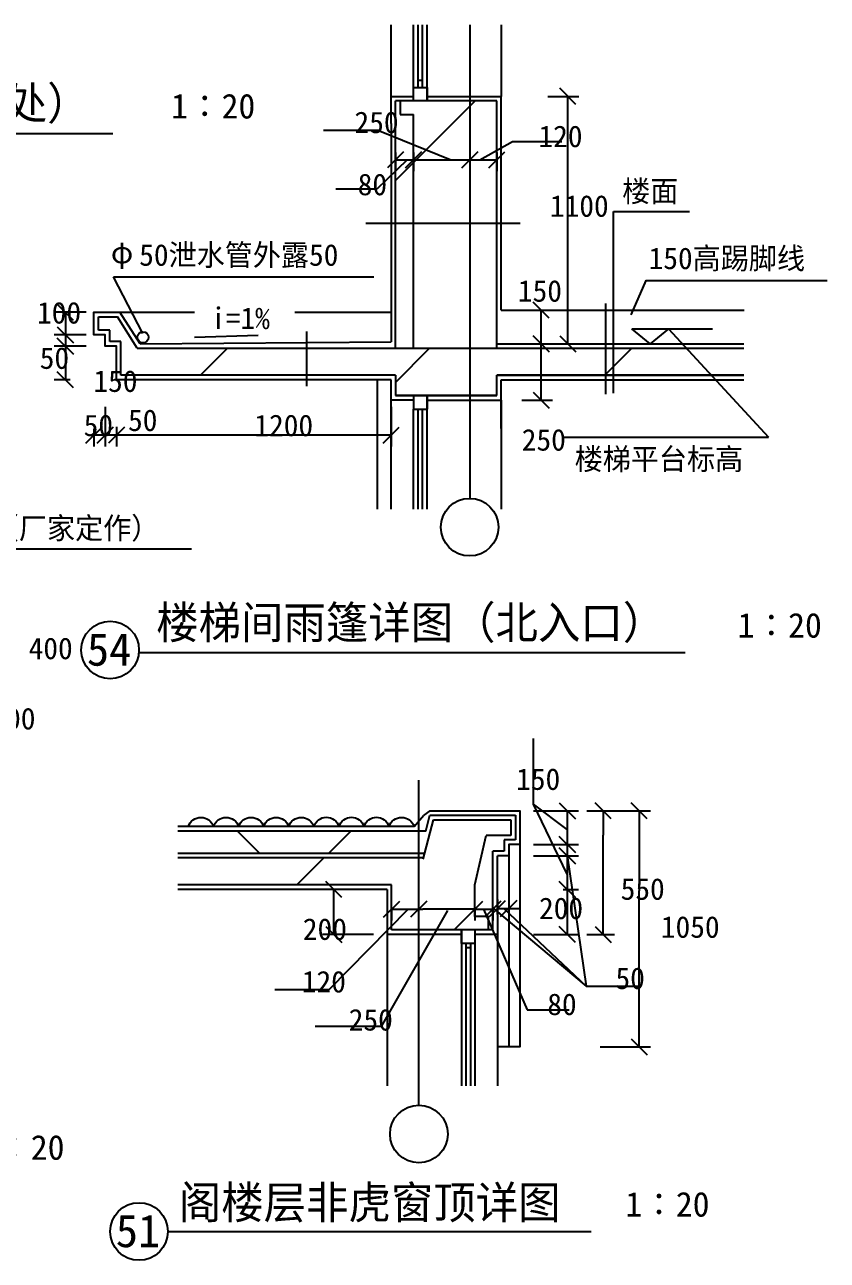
# Model space of a CAD drawing. Header units: metres. Extents: x 570 to 9778, y 8 to 11823.
# Drawn here: x 6212 to 9778, y 366 to 5858 of the extents above; entities that cross this region are included whole.
import ezdxf

# ---------------------------------------------------------------- set-up
doc = ezdxf.new("R2010")
doc.units = ezdxf.units.M
for name, color, linetype in [('A-AXI', 3, 'Continuous'), ('PUB_DIM', 3, 'Continuous'), ('Q', 4, 'Continuous'), ('S_DOTE', 7, 'Continuous'), ('WQ', 7, 'Continuous')]:
    doc.layers.add(name, color=color, linetype=linetype)
pattern_1 = [(45, (0, 0), (-449.013, 449.013), [])]

# ---------------------------------------------------------------- blocks, each defined once
blk = doc.blocks.new('_DIMX')
blk.add_lwpolyline([(-70, -70), (70, 70)])

msp = doc.modelspace()

# ---------------------------------------------------------------- hatches: boundary and pattern name
h = msp.add_hatch()
h.set_pattern_fill('ANSI38', scale=300)
h.paths.add_polyline_path([(7940.15, 4975.55), (7860.15, 4975.55), (7860.15, 4419.6), (7940.15, 4419.6)])
h.paths.add_polyline_path([(7860.15, 5017.69), (7940.15, 5017.69), (7940.15, 5459.6), (7880.15, 5459.6), (7880.15, 5519.6), (7860.15, 5519.6)])
h.paths.add_polyline_path([(7940.15, 4975.55), (7940.15, 5017.69), (7860.15, 5017.69), (7860.15, 4975.55)])
h = msp.add_hatch()
h.set_pattern_fill('ANSI31', scale=600)
h.paths.add_polyline_path([(8190.09, 4975.55), (7940.15, 4975.55), (7940.15, 4419.6), (8190.09, 4419.6)])
h.paths.add_polyline_path([(8190.09, 4419.6), (8310.15, 4419.6), (8310.15, 4975.55), (8190.09, 4975.55)])
h.paths.add_polyline_path([(8190.1, 5519.6), (7880.15, 5519.6), (7880.15, 5459.6), (7940.15, 5459.6), (7940.15, 5017.69), (8190.09, 5017.69)])
h.paths.add_polyline_path([(8190.09, 5017.69), (8310.15, 5017.69), (8310.15, 5519.6), (8190.1, 5519.6)])
h.paths.add_polyline_path([(8190.09, 5017.69), (8190.09, 4975.55), (8310.15, 4975.55), (8310.15, 5017.69)])
h.paths.add_polyline_path([(7940.15, 5017.69), (7940.15, 4975.55), (8190.09, 4975.55), (8190.09, 5017.69)])
h = msp.add_hatch()
h.set_pattern_fill('AN33C', scale=200)
h.set_pattern_definition(pattern_1)
h.paths.add_polyline_path([(7445.13, 4419.6), (6743.23, 4419.6), (6712.23, 4419.6), (6624.97, 4559.6), (6540.15, 4559.6), (6540.15, 4499.6), (6590.15, 4499.6), (6590.15, 4449.6), (6640.15, 4449.6), (6640.15, 4299.6), (7445.13, 4299.6)])
h.paths.add_polyline_path([(8190.09, 4419.6), (7465.88, 4419.6), (7465.88, 4299.6), (7860.15, 4299.6), (7860.15, 4209.6), (7940.15, 4209.6), (8190.08, 4209.6)])
h.paths.add_polyline_path([(7465.88, 4419.6), (7445.13, 4419.6), (7445.13, 4299.6), (7465.88, 4299.6)])
h.paths.add_polyline_path([(8792.33, 4419.6), (8190.09, 4419.6), (8190.08, 4209.6), (8310.15, 4209.6), (8310.15, 4299.6), (8792.33, 4299.6)])
h.paths.add_polyline_path([(9385.93, 4419.6), (8828.38, 4419.6), (8828.38, 4299.6), (9385.93, 4299.6)])
h.paths.add_polyline_path([(8828.38, 4419.6), (8792.33, 4419.6), (8792.33, 4299.6), (8828.38, 4299.6)])
h = msp.add_hatch()
h.set_pattern_fill('ANSI31', scale=1000)
h.paths.add_polyline_path([(8190.09, 4419.6), (7465.88, 4419.6), (7465.88, 4299.6), (7860.15, 4299.6), (7860.15, 4209.6), (7940.15, 4209.6), (8190.08, 4209.6)])
h.paths.add_polyline_path([(7445.13, 4419.6), (6743.23, 4419.6), (6712.23, 4419.6), (6624.97, 4559.6), (6540.15, 4559.6), (6540.15, 4499.6), (6590.15, 4499.6), (6590.15, 4449.6), (6640.15, 4449.6), (6640.15, 4299.6), (7445.13, 4299.6)])
h.paths.add_polyline_path([(7465.88, 4419.6), (7445.13, 4419.6), (7445.13, 4299.6), (7465.88, 4299.6)])
h.paths.add_polyline_path([(8792.33, 4419.6), (8190.09, 4419.6), (8190.08, 4209.6), (8310.15, 4209.6), (8310.15, 4299.6), (8792.33, 4299.6)])
h.paths.add_polyline_path([(9385.93, 4419.6), (8828.38, 4419.6), (8828.38, 4299.6), (9385.93, 4299.6)])
h.paths.add_polyline_path([(8828.38, 4419.6), (8792.33, 4419.6), (8792.33, 4299.6), (8828.38, 4299.6)])
h = msp.add_hatch()
h.set_pattern_fill('ANSI31', scale=1000)
h.paths.add_polyline_path([(7962.85, 2153.95), (6908.96, 2153.95), (6908.96, 2033.95), (7842.85, 2033.95), (7842.85, 1833.95), (7962.85, 1833.95)])
h.paths.add_polyline_path([(8263.42, 2253.95), (8322.85, 2253.95), (8372.85, 2253.95), (8372.85, 2323.95), (8028.27, 2323.95), (7983.54, 2153.95), (7962.85, 2153.95), (7962.85, 1833.95), (8272.85, 1833.95), (8272.85, 1893.95), (8212.85, 1893.95), (8212.85, 2013.66), (8212.85, 2033.95)])
h = msp.add_hatch()
h.set_pattern_fill('AN33C', scale=200)
h.set_pattern_definition(pattern_1)
h.paths.add_polyline_path([(7962.85, 2153.95), (7983.54, 2153.95), (8028.27, 2323.95), (8372.85, 2323.95), (8372.85, 2253.95), (8322.85, 2253.95), (8263.42, 2253.95), (8212.85, 2033.95), (8212.85, 1893.95), (8292.85, 1893.95), (8292.85, 1833.95), (7962.85, 1833.95)])
h.paths.add_polyline_path([(6912.79, 2153.95), (7962.85, 2153.95), (7962.85, 1833.95), (7842.85, 1833.95), (7842.85, 1890.59), (7842.85, 2033.95), (6912.79, 2033.95)])
h = msp.add_hatch()
h.set_pattern_fill('ANSI38', scale=300)
h.paths.add_polyline_path([(8292.85, 2183.95), (8342.85, 2183.95), (8342.85, 2233.95), (8392.85, 2233.95), (8392.85, 2343.95), (8012.85, 2343.95), (7994.43, 2273.95), (7962.85, 2273.95), (7962.85, 2173.95), (7988.8, 2173.95), (8028.27, 2323.95), (8372.85, 2323.95), (8372.85, 2253.95), (8322.85, 2253.95), (8263.42, 2253.95), (8212.85, 2033.95), (8212.85, 1893.95), (8272.85, 1893.95), (8272.85, 1833.95), (8292.85, 1833.95)])
h = msp.add_hatch()
h.set_pattern_fill('ANSI38', scale=300)
h.paths.add_polyline_path([(6912.79, 2273.95), (7962.85, 2273.95), (7962.85, 2173.95), (6912.79, 2173.95)])

# ---------------------------------------------------------------- linework, layer by layer
for p, q in [((7840.15, 5539.6), (7840.15, 5858.03)), ((7940.15, 5579.6), (7940.15, 5858.03)), ((7960.15, 5579.6), (7960.15, 5858.03)), ((7980.15, 5579.6), (7980.15, 5858.03)), ((8000.15, 5579.6), (8000.15, 5858.03)), ((7980.15, 5609.6), (7960.15, 5609.6)), ((7940.15, 5519.6), (7940.15, 5579.6)), ((7940.15, 5519.6), (7940.15, 5579.6)), ((7940.15, 5579.6), (8000.15, 5579.6)), ((7940.15, 5579.6), (8000.15, 5579.6)), ((7940.15, 5519.6), (7940.15, 5579.6)), ((7940.15, 5579.6), (8000.15, 5579.6)), ((8000.15, 5519.6), (8000.15, 5579.6)), ((8000.15, 5519.6), (8000.15, 5579.6)), ((8000.15, 5579.6), (8000.15, 5519.6)), ((7840.15, 5539.6), (7940.15, 5539.6)), ((7840.15, 5419.6), (7840.15, 5539.6)), ((7880.15, 5519.6), (7860.15, 5519.6)), ((7860.15, 4419.6), (7860.15, 5519.6)), ((8310.15, 5519.6), (7880.15, 5519.6)), ((7880.15, 5519.6), (7880.15, 5459.6)), ((8000.15, 5539.6), (8330.15, 5539.6)), ((8310.15, 4419.6), (8310.15, 5519.6)), ((8330.15, 4689.6), (8330.15, 5539.6)), ((7880.15, 5459.6), (7880.15, 5459.6)), ((7880.15, 5459.6), (7880.15, 5459.6)), ((7880.15, 5459.6), (7940.15, 5459.6)), ((7940.15, 4419.6), (7940.15, 5459.6)), ((8330.15, 4589.6), (8330.15, 5479.6)), ((7780.76, 5388.28), (7539.33, 5388.28)), ((8102.66, 5257.56), (7780.76, 5388.28)), ((7840.15, 5419.6), (7840.15, 5419.6)), ((7860.15, 5414.32), (7860.15, 5414.32)), ((3620.47, 5373.75), (6603.89, 5373.75)), ((8235.18, 5257.56), (8379.3, 5338.72)), ((8379.3, 5338.72), (8598.78, 5338.72)), ((7911.94, 5257.56), (7777.08, 5126.46)), ((7777.08, 5126.46), (7594.77, 5126.46)), ((8828.38, 4220.03), (8828.38, 5028.01)), ((8828.38, 5028.01), (9165.66, 5028.01)), ((6540.15, 4499.6), (6540.15, 4559.6)), ((6540.15, 4559.6), (6624.97, 4559.6)), ((6712.23, 4419.6), (6624.97, 4559.6)), ((9072.58, 4505.65), (9516.72, 4025.05)), ((6590.15, 4499.6), (6540.15, 4499.6)), ((6590.15, 4449.6), (6590.15, 4499.6)), ((6640.15, 4449.6), (6590.15, 4449.6)), ((6640.15, 4299.6), (6640.15, 4449.6)), ((6712.23, 4419.6), (9407.5, 4419.6)), ((6724.66, 4439.29), (7840.32, 4448.6)), ((8310.15, 4439.6), (9407.5, 4439.6)), ((7860.15, 4299.6), (6640.15, 4299.6)), ((7860.15, 4299.6), (7860.15, 4209.6)), ((8310.15, 4209.6), (8310.15, 4299.6)), ((9407.5, 4299.6), (8310.15, 4299.6)), ((7780.15, 3704.5), (7780.15, 4279.6)), ((7840.15, 4179.6), (7840.15, 4279.6)), ((8330.15, 4189.6), (8330.15, 4279.6)), ((8330.15, 4063.14), (8330.15, 4279.6)), ((8330.15, 4279.6), (9407.5, 4279.6)), ((7840.15, 3704.5), (7840.15, 4189.6)), ((7940.15, 4189.6), (7840.15, 4189.6)), ((7940.15, 4209.6), (7859.5, 4209.6)), ((7940.15, 4209.6), (7860.15, 4209.6)), ((7860.15, 4209.6), (7940.15, 4209.6)), ((7940.15, 4189.6), (7870.33, 4189.6)), ((7940.15, 4209.6), (7940.15, 4149.6)), ((8310.15, 4209.6), (7940.15, 4209.6)), ((7940.15, 4209.6), (7940.15, 4149.6)), ((8000.15, 4209.6), (8000.15, 4149.6)), ((8000.15, 4149.6), (8000.15, 4209.6)), ((8000.15, 4189.6), (8330.15, 4189.6)), ((7940.15, 4149.6), (8000.15, 4149.6)), ((7940.15, 3704.5), (7940.15, 4149.6)), ((7940.15, 4149.6), (8000.15, 4149.6)), ((7960.15, 3704.5), (7960.15, 4149.6)), ((7980.15, 3704.5), (7980.15, 4149.6)), ((8000.15, 3704.5), (8000.15, 4149.6)), ((8607.88, 4025.05), (9516.72, 4025.05)), ((8472.48, 2393.47), (8472.48, 2685.16)), ((8623.3, 2082.8), (8472.48, 2393.47)), ((8623.3, 2280.45), (8472.48, 2393.47)), ((7982.2, 2148.86), (8028.27, 2323.95)), ((7994.43, 2273.95), (8012.85, 2343.95)), ((8012.85, 2343.95), (8392.85, 2343.95)), ((8028.27, 2323.95), (8372.85, 2323.95)), ((8372.85, 2323.95), (8372.85, 2253.95)), ((8392.85, 2343.95), (8392.85, 2233.95)), ((7994.43, 2273.95), (6892.61, 2273.95)), ((8212.85, 2033.95), (8263.42, 2253.95)), ((8322.85, 2253.95), (8263.42, 2253.95)), ((8372.85, 2253.95), (8322.85, 2253.95)), ((8322.85, 2253.95), (8322.85, 2253.95)), ((8392.85, 2233.95), (8342.85, 2233.95)), ((8392.85, 2233.95), (8342.85, 2233.95)), ((8342.85, 2233.95), (8342.85, 2183.95)), ((7988.8, 2173.95), (6892.61, 2173.95)), ((7983.54, 2153.95), (6892.61, 2153.95)), ((8292.85, 1833.95), (8292.85, 2183.95)), ((8342.85, 2183.95), (8292.85, 2183.95)), ((8623.3, 2164.34), (8706.58, 1584.28)), ((7842.85, 2033.95), (6892.61, 2033.95)), ((7842.85, 1833.95), (7842.85, 2033.95)), ((8212.85, 1893.95), (8212.85, 2033.95)), ((7822.85, 2013.95), (7822.85, 1140.94)), ((8212.85, 1893.95), (8212.85, 2013.66)), ((7916.18, 1926.59), (7563.09, 1567.61)), ((8250.91, 1926.59), (8444.82, 1479.11)), ((8295.52, 1929.25), (8706.58, 1584.28)), ((8341.4, 1929.25), (8706.58, 1584.28)), ((8091.05, 1920.47), (7796.76, 1405.34)), ((7842.85, 1833.95), (7842.85, 1890.59)), ((8272.85, 1893.95), (8212.85, 1893.95)), ((8272.85, 1833.95), (8272.85, 1893.95)), ((8312.85, 1902.95), (8312.85, 1140.94)), ((8292.85, 1833.95), (7842.85, 1833.95)), ((8152.85, 1833.95), (8152.85, 1773.95)), ((8152.85, 1773.95), (8152.85, 1833.95)), ((8172.85, 1836.65), (8172.85, 1836.65)), ((8172.85, 1836.65), (8172.85, 1836.65)), ((8212.85, 1833.95), (8212.85, 1773.95)), ((8212.85, 1833.95), (8212.85, 1773.95)), ((8212.85, 1773.95), (8152.85, 1773.95)), ((8152.85, 1773.95), (8152.85, 1140.94)), ((8212.85, 1773.95), (8152.85, 1773.95)), ((8172.85, 1773.95), (8172.85, 1140.94)), ((8192.85, 1773.95), (8192.85, 1140.94)), ((8212.85, 1773.95), (8212.85, 1140.94)), ((8192.85, 1753.95), (8172.85, 1753.95)), ((7563.09, 1567.61), (7324.22, 1567.61)), ((8706.58, 1584.28), (8943.11, 1584.28)), ((8444.82, 1479.11), (8632.21, 1479.11)), ((7796.76, 1405.34), (7502.93, 1405.34))]:
    msp.add_line(p, q)
for points in [[(8330.15, 5858.03), (8330.15, 5539.6)], [(7840.15, 5419.6), (7840.15, 4448.6)], [(7728.53, 4975.55), (8413.8, 4975.55)], [(8907.33, 4568.3), (8974.22, 4720.5), (9778.48, 4720.5)], [(8792.33, 4618.41), (8792.33, 4215.71)], [(6620.15, 4279.6), (6620.15, 4429.6), (6570.15, 4429.6), (6570.15, 4479.6), (6520.15, 4479.6), (6520.15, 4579.6), (6638.57, 4579.6)], [(6724.66, 4439.29), (6634.72, 4579.6)], [(6638.57, 4579.6), (6967, 4579.6)], [(7412.87, 4579.6), (7840.15, 4579.6)], [(8330.15, 4589.6), (9409.02, 4589.6)], [(7465.88, 4251.55), (7465.88, 4494.89)], [(7840.15, 4279.6), (6620.15, 4279.6)], [(8330.15, 4189.6), (8330.15, 3704.5)], [(5380.08, 3216.24), (5530.23, 3528.56), (6954.04, 3528.56)], [(6721.29, 3067.79), (9146.68, 3067.79)], [(8012.85, 2363.95), (7985.61, 2344.67)], [(8012.85, 2363.95), (8412.85, 2363.95), (8412.85, 2213.95), (8362.85, 2213.95), (8362.85, 2163.95), (8312.85, 2163.95)], [(7942.85, 2293.95), (7985.61, 2344.67)], [(7942.85, 2293.95), (6892.61, 2293.95)], [(8412.85, 2213.95), (8412.85, 1313.95), (8312.85, 1313.95)], [(8312.85, 1902.95), (8312.85, 2163.95)], [(8362.85, 2163.95), (8362.85, 1313.95)], [(7822.85, 2013.95), (6892.61, 2013.95)], [(8152.85, 1813.95), (7822.85, 1813.95)], [(8292.85, 1833.95), (7842.85, 1833.95)], [(8312.85, 1813.95), (8212.85, 1813.95)], [(6849.59, 493.22), (8729.68, 493.22)]]:
    msp.add_lwpolyline(points)
for points in [[(6939.71, 2293.6, -0.73), (7051.21, 2293.77, 0.54)], [(7051.21, 2293.77, -0.73), (7162.72, 2293.95, 0.54)], [(7162.6, 2293.6, -0.73), (7274.11, 2293.77, 0.54)], [(7274.11, 2293.77, -0.73), (7385.61, 2293.95, 0.54)], [(7385.57, 2293.83, -0.73), (7497.08, 2294, 0.54)], [(7497.08, 2294, -0.73), (7608.58, 2294.18, 0.54)], [(7608.58, 2294.18, -0.73), (7720.09, 2294.35, 0.54)], [(7719.97, 2293.98, -0.73), (7831.47, 2294.15, 0.54)], [(7831.35, 2293.77, -0.73), (7942.85, 2293.95, 0.54)]]:
    msp.add_lwpolyline(points, format="xyb")
for centre, radius in [((6737.92, 4468.55), 25), ((8189.14, 3624.51), 128), ((6591.98, 3078.4), 128), ((7963.8, 926.88), 128), ((6720.3, 493.7), 128)]:
    msp.add_circle(centre, radius)
at = {"layer": 'A-AXI'}
for p, q in [((7860.15, 5290.17), (7860.15, 5207.56)), ((7940.15, 5290.17), (7940.15, 5207.56)), ((7940.15, 5290.17), (7940.15, 5207.56)), ((8190.09, 5290.17), (8190.09, 5207.56)), ((8190.09, 5290.17), (8190.09, 5207.56)), ((8310.15, 5290.17), (8310.15, 5207.56)), ((7860.35, 5257.56), (7939.95, 5257.56)), ((7940.35, 5257.56), (8189.89, 5257.56)), ((8190.29, 5257.56), (8309.95, 5257.56)), ((6606.65, 4736.98), (7762.98, 4736.98)), ((6737.58, 4484.99), (6606.65, 4736.98)), ((8421.83, 4439.6), (8556.88, 4439.6)), ((8506.88, 4189.8), (8506.88, 4439.4)), ((8421.83, 4189.6), (8556.88, 4189.6))]:
    msp.add_line(p, q, dxfattribs=at)
at = {"layer": 'PUB_DIM'}
for p, q in [((8537.38, 5539.6), (8675.24, 5539.6)), ((8625.24, 4439.8), (8625.24, 5539.4)), ((6485.72, 4579.6), (6342.97, 4579.6)), ((6392.97, 4579.4), (6392.97, 4479.8)), ((8419.02, 4589.6), (8556.88, 4589.6)), ((8506.88, 4439.8), (8506.88, 4589.4)), ((8909.42, 4505.65), (9072.58, 4505.65)), ((8991, 4439.6), (8909.42, 4505.65)), ((9072.58, 4505.65), (8991, 4439.6)), ((9025.88, 4505.65), (9268.16, 4505.65)), ((6485.72, 4479.6), (6342.97, 4479.6)), ((6485.72, 4479.6), (6342.97, 4479.6)), ((6392.97, 4479.8), (6392.97, 4480)), ((6392.97, 4479.6), (6392.97, 4429.6)), ((6485.72, 4429.6), (6342.97, 4429.6)), ((6485.72, 4429.6), (6342.97, 4429.6)), ((6392.97, 4429.8), (6392.97, 4430)), ((6392.97, 4429.6), (6392.97, 4279.6)), ((6392.97, 4429.4), (6392.97, 4429.2)), ((8419.02, 4439.6), (8556.88, 4439.6)), ((8537.38, 4439.6), (8675.24, 4439.6)), ((6414.35, 4279.6), (6342.97, 4279.6)), ((6392.97, 4279.4), (6392.97, 4279.2)), ((6570.14, 4159.6), (6570.14, 3983.84)), ((6570.14, 4159.6), (6570.14, 3983.84)), ((7840.15, 4159.6), (7840.15, 3983.84)), ((6620.15, 4070.53), (6620.15, 3983.84)), ((6519.94, 4033.84), (6519.74, 4033.84)), ((6520.14, 4061.64), (6520.14, 3983.84)), ((6570.14, 4033.84), (6520.14, 4033.84)), ((6569.94, 4033.84), (6569.74, 4033.84)), ((6620.15, 4033.84), (6570.14, 4033.84)), ((6570.34, 4033.84), (6570.54, 4033.84)), ((6620.35, 4033.84), (6620.55, 4033.84)), ((7839.95, 4033.84), (6620.35, 4033.84)), ((8472.85, 2363.94), (8673.3, 2363.94)), ((8623.3, 2364.14), (8623.3, 2364.34)), ((8623.3, 2363.94), (8623.3, 2213.94)), ((8709.61, 2363.95), (8833.11, 2363.95)), ((8769.61, 2363.95), (8993.11, 2363.95)), ((8783.11, 2363.75), (8783.11, 2255.25)), ((8943.11, 2363.75), (8943.11, 2007.73)), ((8783.11, 1814.15), (8783.11, 2255.25)), ((8472.85, 2213.94), (8673.3, 2213.94)), ((8472.85, 2213.94), (8673.3, 2213.94)), ((8623.3, 2214.14), (8623.3, 2214.34)), ((8623.3, 2213.94), (8623.3, 2163.94)), ((8623.3, 2213.74), (8623.3, 2213.54)), ((8472.85, 2163.94), (8673.3, 2163.94)), ((8472.85, 2163.94), (8673.3, 2163.94)), ((8623.3, 2164.14), (8623.3, 2164.34)), ((8623.3, 2163.94), (8623.3, 2013.95)), ((8623.3, 2163.74), (8623.3, 2163.54)), ((7762.85, 2013.95), (7535.56, 2013.95)), ((7585.56, 1814.15), (7585.56, 2013.75)), ((8604.43, 2013.95), (8673.3, 2013.95)), ((8604.43, 2013.95), (8673.3, 2013.95)), ((8623.3, 2014.15), (8623.3, 2014.35)), ((8623.3, 2013.95), (8623.3, 1813.95)), ((8623.3, 2013.75), (8623.3, 2013.55)), ((8943.11, 1314.15), (8943.11, 2007.73)), ((7842.66, 1926.59), (7842.46, 1926.59)), ((7842.86, 1926.59), (7962.86, 1926.59)), ((7842.86, 1923.01), (7842.86, 1876.59)), ((7962.86, 1923.01), (7962.86, 1876.59)), ((7962.86, 1923.01), (7962.86, 1876.59)), ((7963.06, 1926.59), (7981.5, 1926.59)), ((7963.06, 1926.59), (7963.26, 1926.59)), ((8212.66, 1926.59), (7981.5, 1926.59)), ((8212.66, 1926.59), (8212.46, 1926.59)), ((8212.86, 1926.59), (8292.86, 1926.59)), ((8212.86, 1923.01), (8212.86, 1876.59)), ((8212.86, 1923.01), (8212.86, 1876.59)), ((8292.86, 1923.01), (8292.86, 1876.59)), ((8293.06, 1926.59), (8293.26, 1926.59)), ((8312.66, 1929.25), (8312.46, 1929.25)), ((8312.86, 1969.72), (8312.86, 1879.25)), ((8312.86, 1929.25), (8362.86, 1929.25)), ((8362.66, 1929.25), (8362.46, 1929.25)), ((8362.86, 1969.72), (8362.86, 1879.25)), ((8362.86, 1969.72), (8362.86, 1879.25)), ((8362.86, 1929.25), (8412.86, 1929.25)), ((8363.06, 1929.25), (8363.26, 1929.25)), ((8412.86, 1969.72), (8412.86, 1879.25)), ((8413.06, 1929.25), (8413.26, 1929.25)), ((7762.85, 1813.95), (7535.56, 1813.95)), ((8472.85, 1813.95), (8673.3, 1813.95)), ((8623.3, 1813.75), (8623.3, 1813.55)), ((8709.61, 1813.95), (8833.11, 1813.95)), ((8769.61, 1313.95), (8993.11, 1313.95))]:
    msp.add_line(p, q, dxfattribs=at)
msp.add_lwpolyline([(6966.21, 4468.68), (7249.57, 4477.32)], dxfattribs=at)
at = {"layer": 'S_DOTE'}
for p, q in [((8190.1, 5858.03), (8190.08, 3752.51)), ((7962.85, 2500.27), (7962.85, 1051.29))]:
    msp.add_line(p, q, dxfattribs=at)
at = {"layer": 'WQ'}
for p, q in [((6743.23, 4419.6), (9407.5, 4419.6)), ((8310.15, 4299.6), (9407.5, 4299.6)), ((7940.15, 4209.6), (8310.15, 4209.6))]:
    msp.add_line(p, q, dxfattribs=at)

# ---------------------------------------------------------------- block references
at = {"layer": 'A-AXI', "xscale": 0.51, "yscale": 0.51, "zscale": 0.51}
for p, rotation in [((7860.15, 5257.56), 180), ((7940.15, 5257.56), 180), ((8190.09, 5257.56), 180), ((8506.88, 4439.6), 90), ((8506.88, 4189.6), 270)]:
    msp.add_blockref('_DIMX', p, dxfattribs=dict(at, rotation=rotation))
for p in [(7940.15, 5257.56), (8190.09, 5257.56), (8310.15, 5257.56)]:
    msp.add_blockref('_DIMX', p, dxfattribs=at)
at = {"layer": 'PUB_DIM', "xscale": 0.51, "yscale": 0.51, "zscale": 0.51}
for p, rotation in [((8625.24, 5539.6), 90), ((6392.97, 4579.6), 90), ((8506.88, 4589.6), 90), ((6392.97, 4479.6), 270), ((6392.97, 4479.6), 270), ((6392.97, 4429.6), 270), ((6392.97, 4429.6), 90), ((8506.88, 4439.6), 270), ((8625.24, 4439.6), 270), ((6392.97, 4279.6), 90), ((6520.14, 4033.84), 360), ((6570.14, 4033.84), 360), ((6570.14, 4033.84), 180), ((6620.15, 4033.84), 180), ((6620.15, 4033.84), 180), ((7840.15, 4033.84), 360), ((8623.3, 2363.94), 270), ((8783.11, 2363.95), 90), ((8943.11, 2363.95), 90), ((8623.3, 2213.94), 90), ((8623.3, 2213.94), 270), ((8623.3, 2163.94), 270), ((8623.3, 2163.94), 90), ((7585.56, 2013.95), 90), ((8623.3, 2013.95), 270), ((8623.3, 2013.95), 90), ((7962.86, 1926.59), 180), ((7962.86, 1926.59), 180), ((8292.86, 1926.59), 180), ((8362.86, 1929.25), 180), ((7585.56, 1813.95), 270), ((8623.3, 1813.95), 90), ((8783.11, 1813.95), 270), ((8943.11, 1313.95), 270)]:
    msp.add_blockref('_DIMX', p, dxfattribs=dict(at, rotation=rotation))
for p in [(7842.86, 1926.59), (8212.86, 1926.59), (8212.86, 1926.59), (8312.86, 1929.25), (8362.86, 1929.25)]:
    msp.add_blockref('_DIMX', p, dxfattribs=at)

# ---------------------------------------------------------------- texts
for s, height, p in [('四（五）层顶线角详图（无窗处）   ', 145, (3673.29, 5436.25)), ('1∶20', 110, (6862.77, 5441.15)), ('楼面', 96, (8867.26, 5070.28)), ('150高踢脚线', 96, (8984.51, 4771.59)), ('楼梯平台标高', 96, (8656, 3879.37)), ('楼梯间雨篷详图（北入口）   ', 145, (6796.44, 3128.17)), ('1∶20', 110, (9380.15, 3133.42)), ('54', 145, (6488.87, 3008.72)), ('1∶20', 110, (6015, 812.56)), ('阁楼层非虎窗顶详图   ', 145, (6897.07, 550.22)), ('1∶20', 110, (8881.15, 559.84)), ('51', 145, (6617.19, 424.02))]:
    msp.add_text(s, height=height).set_placement(p)
at = {"layer": 'A-AXI'}
for s, p in [('50泄水管外露50', (6721.06, 4786.53)), ('i=1%', (7040.53, 4505.33)), ('黑色铁艺（厂家定作）', (5562.55, 3572.21))]:
    msp.add_text(s, height=96, dxfattribs=at).set_placement(p)
at = {"layer": 'A-AXI', "char_height": 96, "attachment_point": 1}
for s, insert in [('\\A1;250', (7677.76, 5472.01)), ('\\A1;120', (8495.07, 5409.87)), ('\\A1;80', (7692.02, 5196.04)), ('\\A1;250', (8420.98, 4060.77)), ('\\A1;100', (6064.31, 2821.62))]:
    msp.add_mtext(s, dxfattribs=dict(at, insert=insert))
at = {"layer": 'PUB_DIM', "char_height": 96, "attachment_point": 1}
for s, insert in [('\\A1;1100', (8546.01, 5100.32)), ('\\A1;150', (8403.69, 4722.72)), ('\\A1;100', (6267.13, 4625.66)), ('\\A1;50', (6279.1, 4424.23)), ('\\A1;150', (6517.45, 4321.72)), ('\\A1;50', (6474.28, 4125.13)), ('\\A1;50', (6671.47, 4147.72)), ('\\A1;1200', (7232.73, 4125.01)), ('\\A1;400', (6229.85, 3133.71)), ('\\A1;150', (8396.05, 2552.62)), ('\\A1;550', (8860.35, 2064.2)), ('\\A1;200', (8497.67, 1978.31)), ('\\A1;200', (7448.2, 1885.9)), ('\\A1;1050', (9038.96, 1895.36)), ('\\A1;120', (7443.66, 1652.16)), ('\\A1;50', (8837.32, 1667.27)), ('\\A1;80', (8534.26, 1551.75)), ('\\A1;250', (7652.13, 1482.9))]:
    msp.add_mtext(s, dxfattribs=dict(at, insert=insert))
at = {"layer": 'Q'}
msp.add_text('φ', height=96, dxfattribs=at).set_placement((6595.28, 4797.55))

doc.saveas('drawing.dxf')
